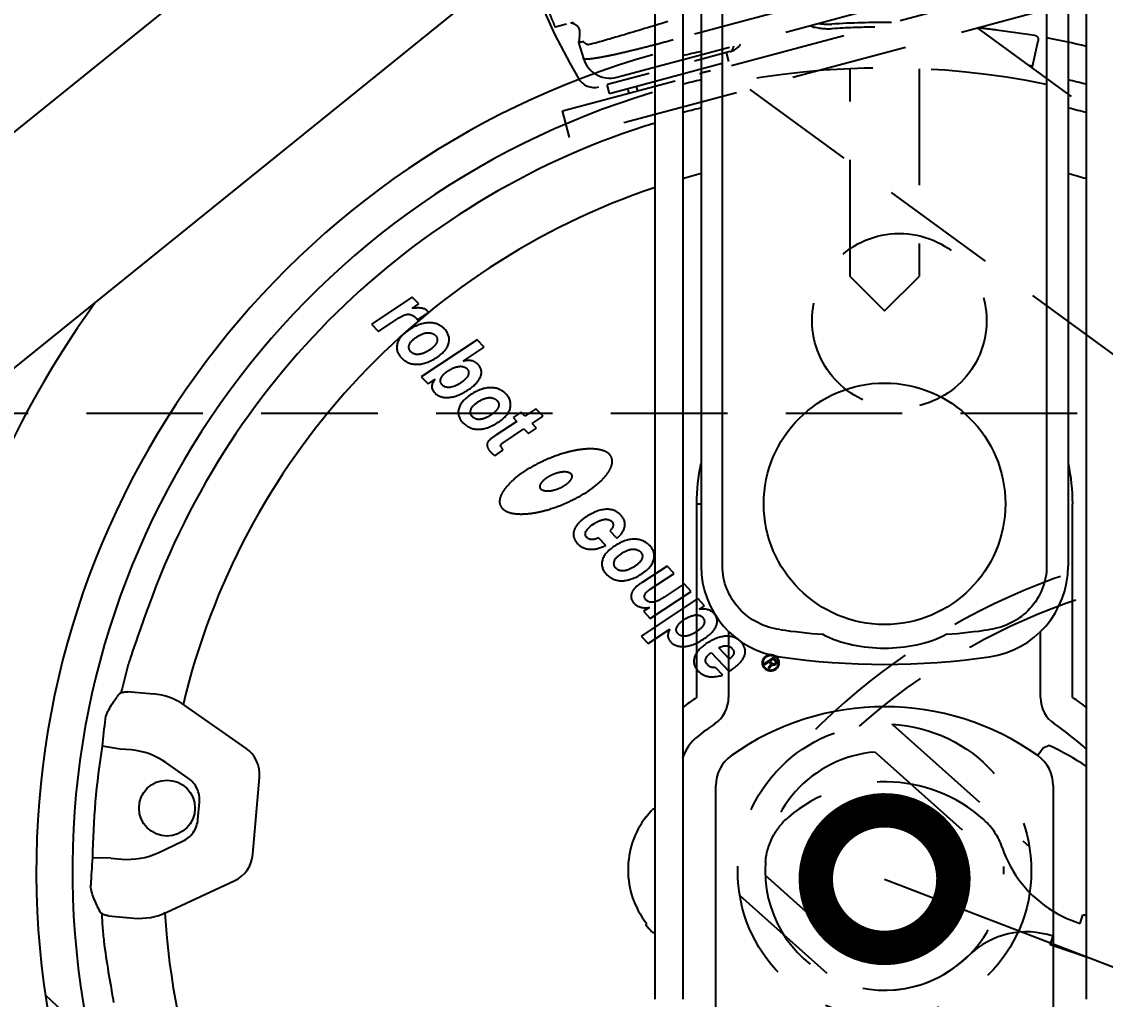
# Model space of a CAD drawing. Extents: x 230 to 4050, y 0 to 2754.
# Drawn here: x 1429.5 to 1547.6, y 2323.7 to 2430.2 of the extents above; entities that cross this region are included whole.
import ezdxf

# ---------------------------------------------------------------- set-up
doc = ezdxf.new("R2010")
doc.units = 0
doc.header["$LTSCALE"] = 2
doc.linetypes.add('HIDDEN', pattern=[9.525, 6.35, -3.175])
doc.linetypes.add('PHANTOM', pattern=[63.5, 31.75, -6.35, 6.35, -6.35, 6.35, -6.35])
doc.layers.get('0').update_dxf_attribs({"linetype": 'CONTINUOUS'})
doc.layers.get('DEFPOINTS').update_dxf_attribs({"linetype": 'CONTINUOUS'})
for name, color, linetype in [('DANMEN', 7, 'CONTINUOUS'), ('KIKI-2D2', 7, 'CONTINUOUS'), ('SUNPOU', 7, 'CONTINUOUS')]:
    doc.layers.add(name, color=color, linetype=linetype)
doc.styles.get("Standard").update_dxf_attribs({"font": 'romans.shx', "bigfont": 'extfont.shx'})
doc.dimstyles.get("Standard").update_dxf_attribs({"dimscale": 10, "dimtxt": 2, "dimasz": 3, "dimexe": 1, "dimexo": 1, "dimgap": 0.6, "dimtad": 3, "dimdec": 0, "dimzin": 0, "dimdsep": 46, "dimtxsty": 'STANDARD', "dimblk1": 'OPEN', "dimblk2": 'OPEN', "dimsah": 1, "dimcen": 1.5, "dimadec": 0, "dimazin": 0, "dimtfac": 1, "dimtdec": 0, "dimtmove": 0, "dimatfit": 0, "dimldrblk": 'DOTSMALL', "dimfxl": 1, "dimtvp": 1, "dimtolj": 1, "dimtzin": 0, "dimarcsym": 0})

# ---------------------------------------------------------------- blocks, each defined once
blk = doc.blocks.new('_DotSmall')
at = {"color": 0, "linetype": 'ByBlock', "const_width": 0.5}
blk.add_lwpolyline([(-0.0625, 0, 1), (0.0625, 0, 1)], format="xyb", close=True, dxfattribs=at)
blk = doc.blocks.new('_OPEN')
at = {"color": 0, "linetype": 'ByBlock'}
for p, q in [((-1, 0.1667), (0, 0)), ((0, 0), (-1, -0.1667)), ((0, 0), (-1, 0))]:
    blk.add_line(p, q, dxfattribs=at)
blk = doc.blocks.new('*D10')
at = {"layer": 'DEFPOINTS', "color": 0}
for p in [(1761.29, 2655.88), (1391.45, 2343.14), (1761.29, 2335.74)]:
    blk.add_point(p, dxfattribs=at)
at = {"layer": 'SUNPOU', "color": 0, "linetype": 'ByBlock', "lineweight": -2}
for p, q in [((1391.45, 2353.14), (1391.45, 2665.88)), ((1761.29, 2345.74), (1761.29, 2665.88)), ((1421.45, 2655.88), (1731.29, 2655.88))]:
    blk.add_line(p, q, dxfattribs=at)
at = {"layer": 'SUNPOU', "color": 0, "lineweight": -2, "xscale": 30, "yscale": 30, "zscale": 30, "rotation": 180}
blk.add_blockref('_OPEN', (1391.45, 2655.88), dxfattribs=at)
at = {"layer": 'SUNPOU', "color": 0, "lineweight": -2, "xscale": 30, "yscale": 30, "zscale": 30}
blk.add_blockref('_OPEN', (1761.29, 2655.88), dxfattribs=at)
at = {"layer": 'SUNPOU', "color": 0, "insert": (1576.37, 2671.88), "char_height": 20, "attachment_point": 5}
blk.add_mtext('\\A1;370', dxfattribs=at)
blk = doc.blocks.new('*D11')
at = {"layer": 'DEFPOINTS', "color": 0}
for p in [(1732.05, 2611.15), (1251.53, 2164.88), (1410.18, 2164.88)]:
    blk.add_point(p, dxfattribs=at)
at = {"layer": 'SUNPOU', "color": 0, "linetype": 'ByBlock', "lineweight": -2}
for p, q in [((1722.05, 2611.15), (1241.53, 2611.15)), ((1251.53, 2581.15), (1251.53, 2194.88)), ((1400.18, 2164.88), (1241.53, 2164.88))]:
    blk.add_line(p, q, dxfattribs=at)
at = {"layer": 'SUNPOU', "color": 0, "lineweight": -2, "xscale": 30, "yscale": 30, "zscale": 30}
for p, rotation in [((1251.53, 2611.15), 90), ((1251.53, 2164.88), 270)]:
    blk.add_blockref('_OPEN', p, dxfattribs=dict(at, rotation=rotation))
at = {"layer": 'SUNPOU', "color": 0, "insert": (1235.53, 2388.02), "char_height": 20, "attachment_point": 5, "rotation": 90}
blk.add_mtext('\\A1;450', dxfattribs=at)
blk = doc.blocks.new('*D17')
at = {"layer": 'DEFPOINTS', "color": 0}
for p in [(1810.96, 2705.88), (1810.96, 2465.2), (1391.45, 2343.14)]:
    blk.add_point(p, dxfattribs=at)
at = {"layer": 'SUNPOU', "color": 0, "linetype": 'ByBlock', "lineweight": -2}
for p, q in [((1391.45, 2353.14), (1391.45, 2715.88)), ((1810.96, 2475.2), (1810.96, 2715.88)), ((1421.45, 2705.88), (1780.96, 2705.88))]:
    blk.add_line(p, q, dxfattribs=at)
at = {"layer": 'SUNPOU', "color": 0, "lineweight": -2, "xscale": 30, "yscale": 30, "zscale": 30, "rotation": 180}
blk.add_blockref('_OPEN', (1391.45, 2705.88), dxfattribs=at)
at = {"layer": 'SUNPOU', "color": 0, "lineweight": -2, "xscale": 30, "yscale": 30, "zscale": 30}
blk.add_blockref('_OPEN', (1810.96, 2705.88), dxfattribs=at)
at = {"layer": 'SUNPOU', "color": 0, "insert": (1601.21, 2721.88), "char_height": 20, "attachment_point": 5}
blk.add_mtext('\\A1;420', dxfattribs=at)
blk = doc.blocks.new('*D19')
at = {"layer": 'DEFPOINTS', "color": 0}
for p in [(1498.58, 2494.88), (1301.53, 2164.88), (1410.18, 2164.88)]:
    blk.add_point(p, dxfattribs=at)
at = {"layer": 'SUNPOU', "color": 0, "linetype": 'ByBlock', "lineweight": -2}
for p, q in [((1488.58, 2494.88), (1291.53, 2494.88)), ((1301.53, 2464.88), (1301.53, 2194.88)), ((1400.18, 2164.88), (1291.53, 2164.88))]:
    blk.add_line(p, q, dxfattribs=at)
at = {"layer": 'SUNPOU', "color": 0, "lineweight": -2, "xscale": 30, "yscale": 30, "zscale": 30}
for p, rotation in [((1301.53, 2494.88), 90), ((1301.53, 2164.88), 270)]:
    blk.add_blockref('_OPEN', p, dxfattribs=dict(at, rotation=rotation))
at = {"layer": 'SUNPOU', "color": 0, "insert": (1285.53, 2329.88), "char_height": 20, "attachment_point": 5, "rotation": 90}
blk.add_mtext('\\A1;330', dxfattribs=at)
blk = doc.blocks.new('A$C28ef329a')
at = {"layer": 'DANMEN', "color": 4, "linetype": 'HIDDEN'}
blk.add_lwpolyline([(-4484.86, 2263.28), (-4223.93, 2263.28, 0.414214), (-4220.93, 2266.28), (-4220.93, 2294.53)], format="xyb", dxfattribs=at)

msp = doc.modelspace()

# ---------------------------------------------------------------- linework, layer by layer
at = {"layer": 'DANMEN', "color": 4, "linetype": 'HIDDEN'}
for p, q in [((1488.48, 2420.47), (1653.88, 2464.79)), ((1654.65, 2461.89), (1489.26, 2417.57)), ((1607.15, 2456.76), (1500.53, 2428.19)), ((1494.41, 2424.13), (1607.75, 2454.5)), ((1507.33, 2434.84), (1487.68, 2429.58)), ((1533.65, 2429.5), (1607.06, 2376.03)), ((1539.7, 2425.32), (1540.32, 2428.11)), ((1490.24, 2427.92), (1490.76, 2426.18)), ((1506.74, 2426.92), (1502.86, 2425.88)), ((1506.6, 2425.85), (1506.35, 2426.81)), ((1493.61, 2422.36), (1506.6, 2425.85)), ((1497.92, 2424.55), (1493.37, 2423.34)), ((1540.29, 2424.69), (1540.24, 2424.7)), ((1493.61, 2422.36), (1493.35, 2423.33)), ((1495.58, 2422.89), (1495.71, 2422.41)), ((1496.51, 2423.14), (1496.64, 2422.66)), ((1508.89, 2422.79), (1595.28, 2359.86)), ((1489.26, 2417.57), (1488.48, 2420.47))]:
    msp.add_line(p, q, dxfattribs=at)
at = {"layer": 'DANMEN', "color": 1, "linetype": 'HIDDEN'}
for p, q in [((1519.83, 2402.42), (1519.83, 2425.06)), ((1527.33, 2425.06), (1527.33, 2402.42)), ((1519.83, 2402.42), (1519.87, 2402.46)), ((1519.83, 2402.42), (1523.58, 2398.67)), ((1523.58, 2398.67), (1527.33, 2402.42)), ((1527.29, 2402.46), (1527.33, 2402.42)), ((1472.1, 2400.18), (1467.65, 2397.24)), ((1472.82, 2399.43), (1472.1, 2400.18)), ((1472.08, 2398.94), (1472.82, 2399.43)), ((1472.26, 2398.96), (1472.08, 2398.94)), ((1472.67, 2397.69), (1473.89, 2398.5)), ((1468.41, 2396.43), (1470.66, 2397.92)), ((1467.65, 2397.24), (1468.41, 2396.43)), ((1479.19, 2395.53), (1473.09, 2391.5)), ((1479.96, 2394.72), (1479.19, 2395.53)), ((1477.64, 2393.19), (1479.96, 2394.72)), ((1473.09, 2391.5), (1473.83, 2390.72)), ((1473.83, 2390.72), (1474.6, 2391.23)), ((1485.59, 2388), (1484.39, 2387.21)), ((1486.36, 2387.19), (1485.59, 2388)), ((1483.99, 2387.63), (1483.11, 2387.04)), ((1483.11, 2387.04), (1483.51, 2386.62)), ((1484.39, 2387.21), (1483.99, 2387.63)), ((1485.16, 2386.39), (1486.36, 2387.19)), ((1483.51, 2386.62), (1481.23, 2385.12)), ((1482.01, 2384.31), (1484.28, 2385.81)), ((1484.28, 2385.81), (1484.76, 2385.3)), ((1484.76, 2385.3), (1485.64, 2385.89)), ((1485.64, 2385.89), (1485.16, 2386.39)), ((1481.1, 2382.89), (1481.99, 2383.48)), ((1493.19, 2373.12), (1492.42, 2373.93)), ((1493.64, 2374.71), (1494.41, 2373.9)), ((1499.87, 2370.87), (1497.16, 2369.08)), ((1500.64, 2370.06), (1499.87, 2370.87)), ((1498.03, 2368.33), (1500.64, 2370.06)), ((1498.05, 2365.16), (1502.5, 2368.1)), ((1501.73, 2368.91), (1499.57, 2367.49)), ((1502.5, 2368.1), (1501.73, 2368.91)), ((1503.24, 2367.32), (1497.06, 2363.23)), ((1503.97, 2366.54), (1503.24, 2367.32)), ((1497.96, 2366.36), (1497.31, 2365.94)), ((1497.31, 2365.94), (1498.05, 2365.16)), ((1503.37, 2366.14), (1503.97, 2366.54)), ((1497.06, 2363.23), (1497.83, 2362.42)), ((1497.83, 2362.42), (1500.18, 2363.97)), ((1506.67, 2360.73), (1505.5, 2361.97)), ((1504.68, 2361.44), (1506.63, 2359.38)), ((1511.47, 2360.87), (1510.46, 2360.2)), ((1511.12, 2360.5), (1511.45, 2360.71)), ((1511.45, 2360.71), (1511.71, 2360.44)), ((1511.81, 2360.52), (1511.47, 2360.87)), ((1505.95, 2358.98), (1505.18, 2359.79)), ((1510.46, 2360.2), (1510.54, 2360.11)), ((1510.54, 2360.11), (1511, 2360.41)), ((1511.23, 2360.17), (1510.88, 2359.75)), ((1510.88, 2359.75), (1510.98, 2359.65)), ((1510.98, 2359.65), (1511.35, 2360.11)), ((1511, 2360.41), (1511.23, 2360.17)), ((1511.39, 2360.22), (1511.12, 2360.5)), ((1511.35, 2360.11), (1511.45, 2360.08)), ((1511.45, 2360.19), (1511.39, 2360.22)), ((1511.52, 2360.19), (1511.45, 2360.19)), ((1511.45, 2360.08), (1511.58, 2360.09)), ((1511.6, 2360.22), (1511.52, 2360.19)), ((1511.58, 2360.09), (1511.66, 2360.12)), ((1511.66, 2360.27), (1511.6, 2360.22)), ((1511.71, 2360.32), (1511.66, 2360.27)), ((1511.66, 2360.12), (1511.75, 2360.18)), ((1511.71, 2360.44), (1511.73, 2360.38)), ((1511.73, 2360.38), (1511.71, 2360.32)), ((1511.75, 2360.18), (1511.8, 2360.24)), ((1511.8, 2360.24), (1511.84, 2360.34)), ((1511.85, 2360.44), (1511.81, 2360.52)), ((1511.84, 2360.34), (1511.85, 2360.44)), ((1524.45, 2353.61), (1539.35, 2340.31)), ((1522.57, 2350.6), (1536.56, 2338.1)), ((1510.58, 2337.17), (1524.58, 2324.67)), ((1507.8, 2334.96), (1522.7, 2321.66)), ((1541.64, 2329.59), (1541.96, 2330.52)), ((1541.96, 2329.48), (1541.64, 2329.59))]:
    msp.add_line(p, q, dxfattribs=at)
at = {"layer": 'DANMEN', "color": 4, "linetype": 'HIDDEN'}
for points in [[(1486.18, 2431.98), (1487.62, 2428.84), (1489.27, 2425.66), (1490.21, 2424.01)], [(1506.74, 2426.92), (1506.91, 2426.97), (1507.17, 2427.09), (1507.41, 2427.24), (1507.62, 2427.42), (1507.8, 2427.61), (1507.89, 2427.74)]]:
    msp.add_lwpolyline(points, dxfattribs=at)
at = {"layer": 'DANMEN', "color": 1, "linetype": 'HIDDEN'}
for centre, radius in [((1525.19, 2397.61), 9.5), ((1511.17, 2360.32), 0.9), ((1511.17, 2360.32), 0.82), ((1523.57, 2337.64), 16)]:
    msp.add_circle(centre, radius, dxfattribs=at)
at = {"layer": 'DANMEN', "color": 4, "linetype": 'PHANTOM'}
msp.add_arc((1523.58, 2452.65), 284.38, 270, 15, dxfattribs=at)
at = {"layer": 'DANMEN', "color": 4, "linetype": 'HIDDEN'}
for centre, radius, start, end in [((1489.19, 2432.05), 2, 275.818, 284.9772), ((1517.45, 2435.94), 6.03, 259.7011, 273.5398), ((1523.58, 2337.65), 92.45, 89.544, 93.5703), ((1523.58, 2337.65), 91.95, 90.6564, 93.5703), ((1493.64, 2427.03), 3, 196.5, 284.9996), ((1523.58, 2337.65), 89.21, 102.2821, 102.9389), ((1506.67, 2425.26), 3.14, 192.1468, 193.494), ((1529.68, 2375.98), 50.35, 78.5204, 78.947), ((1491.93, 2425.02), 2, 210.2782, 285)]:
    msp.add_arc(centre, radius, start, end, dxfattribs=at)
at = {"layer": 'DANMEN', "color": 1, "linetype": 'HIDDEN'}
for centre, radius, start, end in [((1523.57, 2337.64), 87.5, 78.3522, 101.6432), ((1566.71, 2301.7), 72.14, 48.8658, 139.7656), ((1566.71, 2301.7), 69.14, 45.6753, 131.6036), ((1523.57, 2337.64), 13, 94.4317, 182.0578), ((1523.59, 2331.12), 16.23, 48.0604, 130.4107), ((1517.65, 2338.1), 7.06, 130.4913, 150.5172), ((1548.71, 2344.35), 13, 198.5975, 238.6998), ((1523.57, 2337.64), 13, 175.5249, 314.7149), ((1523.57, 2337.64), 13, 274.4317, 2.0578), ((1539.05, 2322), 9, 71.1525, 134.7151), ((1480.44, 2373.57), 72.13, 228.86, 319.7679), ((1480.44, 2373.57), 69.13, 225.6688, 311.6059)]:
    msp.add_arc(centre, radius, start, end, dxfattribs=at)
at = {"layer": 'DANMEN', "color": 4, "linetype": 'HIDDEN'}
for points, knots in [([(1487.06, 2431.15), (1487.05, 2431.15), (1487.07, 2431.09), (1487.08, 2431.03), (1487.13, 2430.89), (1487.2, 2430.72), (1487.29, 2430.49), (1487.45, 2430.11), (1487.58, 2429.8), (1487.68, 2429.58)], [0, 0, 0, 0, 0.017261, 0.066371, 0.147389, 0.259537, 0.401917, 0.573527, 1, 1, 1, 1]), ([(1489.4, 2430.04), (1489.47, 2430.06), (1489.68, 2430.01), (1490.15, 2429.71), (1490.49, 2429.36), (1490.24, 2427.92)], [0, 0, 0, 0, 0.138755, 0.345214, 1, 1, 1, 1]), ([(1499.95, 2430.19), (1498.27, 2429.68), (1495.42, 2428.82), (1492.57, 2427.99), (1491.4, 2427.69)], [0, 0, 0, 0, 0.590779, 1, 1, 1, 1]), ([(1533.88, 2429.53), (1534.51, 2429.46), (1536.55, 2429.22), (1538.57, 2428.92), (1539.97, 2428.7)], [0, 0, 0, 0, 0.309071, 1, 1, 1, 1]), ([(1490.77, 2428), (1490.7, 2427.98), (1490.57, 2427.96), (1490.4, 2427.93), (1490.31, 2427.92), (1490.25, 2427.91), (1490.24, 2427.92)], [0, 0, 0, 0, 0.430718, 0.741141, 0.929752, 1, 1, 1, 1]), ([(1500.53, 2428.19), (1499.9, 2428.02), (1498.67, 2427.69), (1496.88, 2427.23), (1495.22, 2426.83), (1493.77, 2426.5), (1492.57, 2426.27), (1491.67, 2426.13), (1491.11, 2426.08), (1490.85, 2426.11), (1490.77, 2426.15), (1490.76, 2426.18)], [0, 0, 0, 0, 0.194819, 0.381881, 0.553864, 0.704168, 0.827226, 0.918738, 0.975951, 0.991601, 1, 1, 1, 1]), ([(1491.4, 2427.69), (1491.3, 2427.66), (1491.03, 2427.71), (1490.86, 2427.89), (1490.77, 2428)], [0, 0, 0, 0, 0.423578, 1, 1, 1, 1]), ([(1539.97, 2428.7), (1540.09, 2428.68), (1540.31, 2428.51), (1540.34, 2428.24), (1540.32, 2428.11)], [0, 0, 0, 0, 0.480143, 1, 1, 1, 1]), ([(1506.74, 2426.92), (1506.79, 2426.93), (1506.91, 2427), (1507.06, 2427.22), (1507.12, 2427.42), (1507.15, 2427.53)], [0, 0, 0, 0, 0.190381, 0.536143, 1, 1, 1, 1]), ([(1503.6, 2424.6), (1503.6, 2424.59), (1503.6, 2424.56), (1503.6, 2424.53), (1503.6, 2424.52)], [0, 0, 0, 0, 0.500439, 1, 1, 1, 1])]:
    msp.add_open_spline(points, degree=3, knots=knots, dxfattribs=at)
for points in [[(1515.44, 2429.73), (1516.21, 2429.48), (1517.04, 2429.38), (1517.85, 2429.43)], [(1503.6, 2424.6), (1503.54, 2424.56), (1503.49, 2424.52), (1503.43, 2424.48)], [(1539.63, 2425.15), (1539.66, 2425.2), (1539.69, 2425.26), (1539.7, 2425.32)]]:
    msp.add_open_spline(points, degree=3, dxfattribs=at)
at = {"layer": 'DANMEN', "color": 1, "linetype": 'HIDDEN'}
for points in [[(1473.76, 2398.65), (1473.47, 2398.96), (1472.97, 2399.05), (1472.26, 2398.96)], [(1473.89, 2398.5), (1473.84, 2398.57), (1473.8, 2398.62), (1473.76, 2398.65)], [(1470.66, 2397.92), (1471.02, 2398.15), (1471.32, 2398.28), (1471.58, 2398.3)], [(1471.58, 2398.3), (1471.92, 2398.32), (1472.22, 2398.2), (1472.48, 2397.92)], [(1473.94, 2397.38), (1473.26, 2397.37), (1472.55, 2397.12), (1471.8, 2396.63)], [(1472.48, 2397.92), (1472.54, 2397.86), (1472.6, 2397.78), (1472.67, 2397.69)], [(1475.64, 2396.68), (1475.19, 2397.15), (1474.63, 2397.38), (1473.94, 2397.38)], [(1471.8, 2396.63), (1471.06, 2396.14), (1470.62, 2395.63), (1470.47, 2395.08)], [(1472.6, 2395.84), (1473.05, 2396.14), (1473.45, 2396.29), (1473.81, 2396.29)], [(1473.81, 2396.29), (1474.17, 2396.29), (1474.45, 2396.19), (1474.64, 2395.98)], [(1476.09, 2395.18), (1476.21, 2395.73), (1476.06, 2396.23), (1475.64, 2396.68)], [(1470.47, 2395.08), (1470.32, 2394.54), (1470.48, 2394.04), (1470.92, 2393.56)], [(1471.95, 2394.22), (1471.75, 2394.43), (1471.69, 2394.68), (1471.78, 2394.96)], [(1471.78, 2394.96), (1471.88, 2395.25), (1472.15, 2395.54), (1472.6, 2395.84)], [(1474.77, 2395.23), (1474.65, 2394.95), (1474.38, 2394.67), (1473.97, 2394.39)], [(1474.64, 2395.98), (1474.85, 2395.77), (1474.89, 2395.51), (1474.77, 2395.23)], [(1474.77, 2393.6), (1475.53, 2394.1), (1475.96, 2394.62), (1476.09, 2395.18)], [(1472.81, 2393.93), (1472.45, 2393.89), (1472.17, 2393.99), (1471.95, 2394.22)], [(1473.97, 2394.39), (1473.55, 2394.12), (1473.17, 2393.96), (1472.81, 2393.93)], [(1470.92, 2393.56), (1471.39, 2393.07), (1471.96, 2392.83), (1472.65, 2392.85)], [(1472.65, 2392.85), (1473.33, 2392.86), (1474.03, 2393.11), (1474.77, 2393.6)], [(1476.08, 2392.17), (1476.56, 2392.49), (1477.01, 2392.64), (1477.42, 2392.63)], [(1477.42, 2392.63), (1477.7, 2392.62), (1477.91, 2392.53), (1478.07, 2392.36)], [(1478.66, 2393.21), (1478.41, 2393.29), (1478.07, 2393.28), (1477.64, 2393.19)], [(1479.29, 2392.82), (1479.12, 2393), (1478.91, 2393.13), (1478.66, 2393.21)], [(1479.53, 2391.48), (1479.75, 2391.98), (1479.66, 2392.43), (1479.29, 2392.82)], [(1475.18, 2391.03), (1475.18, 2391.39), (1475.47, 2391.77), (1476.08, 2392.17)], [(1478.19, 2391.66), (1478.08, 2391.39), (1477.81, 2391.12), (1477.38, 2390.83)], [(1478.07, 2392.36), (1478.26, 2392.16), (1478.3, 2391.93), (1478.19, 2391.66)], [(1478.2, 2390.06), (1478.88, 2390.5), (1479.32, 2390.98), (1479.53, 2391.48)], [(1474.6, 2391.23), (1474.13, 2390.69), (1474.11, 2390.2), (1474.55, 2389.74)], [(1475.37, 2390.62), (1475.24, 2390.75), (1475.18, 2390.88), (1475.18, 2391.03)], [(1477.38, 2390.83), (1476.47, 2390.23), (1475.8, 2390.16), (1475.37, 2390.62)], [(1480.65, 2390.3), (1479.96, 2390.3), (1479.25, 2390.05), (1478.5, 2389.56)], [(1482.34, 2389.6), (1481.89, 2390.07), (1481.33, 2390.31), (1480.65, 2390.3)], [(1474.55, 2389.74), (1474.91, 2389.35), (1475.42, 2389.19), (1476.09, 2389.24)], [(1476.09, 2389.24), (1476.75, 2389.29), (1477.46, 2389.57), (1478.2, 2390.06)], [(1478.5, 2389.56), (1477.76, 2389.07), (1477.32, 2388.55), (1477.17, 2388.01)], [(1479.3, 2388.77), (1479.75, 2389.06), (1480.15, 2389.21), (1480.52, 2389.22)], [(1480.52, 2389.22), (1480.87, 2389.22), (1481.15, 2389.12), (1481.34, 2388.91)], [(1482.79, 2388.1), (1482.91, 2388.66), (1482.76, 2389.15), (1482.34, 2389.6)], [(1477.17, 2388.01), (1477.03, 2387.47), (1477.18, 2386.96), (1477.62, 2386.49)], [(1478.65, 2387.15), (1478.45, 2387.36), (1478.39, 2387.6), (1478.49, 2387.89)], [(1478.49, 2387.89), (1478.58, 2388.18), (1478.85, 2388.47), (1479.3, 2388.77)], [(1481.47, 2388.16), (1481.35, 2387.87), (1481.09, 2387.59), (1480.67, 2387.32)], [(1481.34, 2388.91), (1481.55, 2388.69), (1481.6, 2388.44), (1481.47, 2388.16)], [(1481.47, 2386.53), (1482.23, 2387.03), (1482.67, 2387.55), (1482.79, 2388.1)], [(1479.51, 2386.85), (1479.15, 2386.82), (1478.87, 2386.92), (1478.65, 2387.15)], [(1480.67, 2387.32), (1480.25, 2387.04), (1479.87, 2386.89), (1479.51, 2386.85)], [(1477.62, 2386.49), (1478.09, 2386), (1478.66, 2385.76), (1479.35, 2385.77)], [(1479.35, 2385.77), (1480.03, 2385.79), (1480.74, 2386.04), (1481.47, 2386.53)], [(1480.37, 2384.43), (1480.26, 2384.27), (1480.22, 2384.1), (1480.28, 2383.9)], [(1481.23, 2385.12), (1480.78, 2384.82), (1480.49, 2384.59), (1480.37, 2384.43)], [(1481.75, 2384.07), (1481.77, 2384.13), (1481.85, 2384.21), (1482.01, 2384.31)], [(1480.28, 2383.9), (1480.34, 2383.7), (1480.45, 2383.51), (1480.62, 2383.33)], [(1480.62, 2383.33), (1480.73, 2383.21), (1480.89, 2383.07), (1481.1, 2382.89)], [(1481.87, 2383.75), (1481.76, 2383.9), (1481.72, 2384.01), (1481.75, 2384.07)], [(1481.99, 2383.48), (1481.95, 2383.61), (1481.91, 2383.7), (1481.87, 2383.75)], [(1491.05, 2376.23), (1490.63, 2375.95), (1490.29, 2375.64), (1490.03, 2375.29)], [(1493.22, 2377.05), (1492.56, 2377.02), (1491.84, 2376.75), (1491.05, 2376.23)], [(1494.83, 2376.42), (1494.41, 2376.86), (1493.87, 2377.07), (1493.22, 2377.05)], [(1495.26, 2375.15), (1495.35, 2375.59), (1495.21, 2376.01), (1494.83, 2376.42)], [(1490.03, 2375.29), (1489.77, 2374.94), (1489.65, 2374.59), (1489.67, 2374.26)], [(1491.14, 2373.97), (1490.75, 2374.38), (1491, 2374.87), (1491.88, 2375.46)], [(1491.88, 2375.46), (1492.3, 2375.73), (1492.68, 2375.9), (1493.03, 2375.95)], [(1493.03, 2375.95), (1493.38, 2375.99), (1493.65, 2375.92), (1493.84, 2375.72)], [(1493.84, 2375.72), (1494.11, 2375.44), (1494.04, 2375.1), (1493.64, 2374.71)], [(1494.41, 2373.9), (1494.88, 2374.29), (1495.17, 2374.71), (1495.26, 2375.15)], [(1489.67, 2374.26), (1489.69, 2373.92), (1489.84, 2373.6), (1490.1, 2373.32)], [(1492.42, 2373.93), (1491.82, 2373.68), (1491.4, 2373.7), (1491.14, 2373.97)], [(1496.29, 2373.79), (1495.61, 2373.79), (1494.89, 2373.54), (1494.15, 2373.05)], [(1497.99, 2373.09), (1497.54, 2373.56), (1496.98, 2373.79), (1496.29, 2373.79)], [(1490.1, 2373.32), (1490.47, 2372.93), (1490.93, 2372.72), (1491.47, 2372.7)], [(1491.47, 2372.7), (1492.02, 2372.67), (1492.59, 2372.81), (1493.19, 2373.12)], [(1494.15, 2373.05), (1493.41, 2372.56), (1492.96, 2372.04), (1492.82, 2371.5)], [(1494.95, 2372.26), (1495.4, 2372.55), (1495.8, 2372.7), (1496.16, 2372.71)], [(1496.16, 2372.71), (1496.51, 2372.71), (1496.79, 2372.61), (1496.99, 2372.4)], [(1498.44, 2371.59), (1498.56, 2372.14), (1498.41, 2372.64), (1497.99, 2373.09)], [(1492.82, 2371.5), (1492.67, 2370.96), (1492.82, 2370.45), (1493.27, 2369.98)], [(1494.3, 2370.63), (1494.1, 2370.84), (1494.04, 2371.09), (1494.13, 2371.38)], [(1494.13, 2371.38), (1494.22, 2371.67), (1494.49, 2371.96), (1494.95, 2372.26)], [(1497.12, 2371.64), (1497, 2371.36), (1496.73, 2371.08), (1496.32, 2370.81)], [(1496.99, 2372.4), (1497.2, 2372.18), (1497.24, 2371.93), (1497.12, 2371.64)], [(1497.12, 2370.02), (1497.87, 2370.51), (1498.31, 2371.04), (1498.44, 2371.59)], [(1495.15, 2370.34), (1494.8, 2370.31), (1494.51, 2370.41), (1494.3, 2370.63)], [(1496.32, 2370.81), (1495.9, 2370.53), (1495.51, 2370.38), (1495.15, 2370.34)], [(1493.27, 2369.98), (1493.74, 2369.48), (1494.31, 2369.24), (1494.99, 2369.26)], [(1494.99, 2369.26), (1495.68, 2369.28), (1496.38, 2369.53), (1497.12, 2370.02)], [(1497.16, 2369.08), (1496.71, 2368.78), (1496.41, 2368.54), (1496.27, 2368.36)], [(1495.99, 2367.83), (1495.89, 2367.45), (1495.99, 2367.11), (1496.29, 2366.79)], [(1496.27, 2368.36), (1496.12, 2368.17), (1496.03, 2368), (1495.99, 2367.83)], [(1497.57, 2367.19), (1497.24, 2367.53), (1497.4, 2367.91), (1498.03, 2368.33)], [(1496.29, 2366.79), (1496.68, 2366.38), (1497.23, 2366.24), (1497.96, 2366.36)], [(1498.5, 2366.95), (1498.11, 2366.86), (1497.8, 2366.94), (1497.57, 2367.19)], [(1499.57, 2367.49), (1499.11, 2367.18), (1498.76, 2367), (1498.5, 2366.95)], [(1501.75, 2365.06), (1502.05, 2365.26), (1502.38, 2365.4), (1502.73, 2365.49)], [(1502.73, 2365.49), (1503.16, 2365.6), (1503.5, 2365.53), (1503.74, 2365.28)], [(1504.97, 2365.72), (1504.6, 2366.1), (1504.07, 2366.24), (1503.37, 2366.14)], [(1505.26, 2364.42), (1505.41, 2364.92), (1505.32, 2365.35), (1504.97, 2365.72)], [(1501.07, 2363.49), (1500.83, 2363.75), (1500.81, 2364.03), (1501.03, 2364.36)], [(1501.03, 2364.36), (1501.2, 2364.62), (1501.44, 2364.85), (1501.75, 2365.06)], [(1503.89, 2364.55), (1503.78, 2364.27), (1503.51, 2363.99), (1503.07, 2363.7)], [(1503.74, 2365.28), (1503.94, 2365.06), (1503.99, 2364.82), (1503.89, 2364.55)], [(1503.85, 2362.9), (1504.64, 2363.42), (1505.11, 2363.93), (1505.26, 2364.42)], [(1500.18, 2363.97), (1499.87, 2363.44), (1499.89, 2362.99), (1500.26, 2362.6)], [(1501.93, 2363.23), (1501.57, 2363.17), (1501.28, 2363.27), (1501.07, 2363.49)], [(1503.07, 2363.7), (1502.67, 2363.44), (1502.28, 2363.28), (1501.93, 2363.23)], [(1506.27, 2363.22), (1505.6, 2363.17), (1504.9, 2362.9), (1504.15, 2362.41)], [(1507.95, 2362.57), (1507.5, 2363.05), (1506.94, 2363.26), (1506.27, 2363.22)], [(1500.26, 2362.6), (1500.61, 2362.24), (1501.1, 2362.07), (1501.75, 2362.1)], [(1501.75, 2362.1), (1502.39, 2362.13), (1503.09, 2362.39), (1503.85, 2362.9)], [(1504.15, 2362.41), (1503.47, 2361.96), (1503.04, 2361.47), (1502.87, 2360.93)], [(1505.5, 2361.97), (1506.12, 2362.28), (1506.6, 2362.25), (1506.95, 2361.89)], [(1506.95, 2361.89), (1507.29, 2361.53), (1507.2, 2361.14), (1506.67, 2360.73)], [(1508.39, 2361.67), (1508.36, 2361.99), (1508.21, 2362.29), (1507.95, 2362.57)], [(1502.87, 2360.93), (1502.69, 2360.39), (1502.82, 2359.9), (1503.25, 2359.44)], [(1504.3, 2360.08), (1503.9, 2360.5), (1504.02, 2360.96), (1504.68, 2361.44)], [(1506.63, 2359.38), (1507.38, 2359.88), (1507.87, 2360.31), (1508.1, 2360.66)], [(1508.1, 2360.66), (1508.32, 2361.01), (1508.42, 2361.35), (1508.39, 2361.67)], [(1504.62, 2359.85), (1504.51, 2359.9), (1504.4, 2359.97), (1504.3, 2360.08)], [(1505.18, 2359.79), (1504.91, 2359.79), (1504.72, 2359.81), (1504.62, 2359.85)], [(1503.25, 2359.44), (1503.53, 2359.15), (1503.87, 2358.95), (1504.26, 2358.85)], [(1504.26, 2358.85), (1504.65, 2358.75), (1505.21, 2358.79), (1505.95, 2358.98)], [(1536.39, 2340.21), (1536.01, 2341.33), (1535.31, 2342.39), (1534.43, 2343.19)], [(1510.61, 2338.65), (1510.69, 2339.67), (1511.01, 2340.69), (1511.51, 2341.57)]]:
    msp.add_open_spline(points, degree=3, dxfattribs=at)
for points, knots in [([(1493.82, 2382.71), (1493.74, 2382.89), (1493.54, 2383.12), (1493.19, 2383.34), (1492.81, 2383.48), (1492.28, 2383.6), (1491.57, 2383.65), (1490.67, 2383.6), (1489.74, 2383.45), (1488.45, 2383.13), (1487.43, 2382.77), (1486.73, 2382.47)], [0, 0, 0, 0, 0.0625, 0.125, 0.1875, 0.25, 0.375, 0.5, 0.625, 0.75, 1, 1, 1, 1]), ([(1486.73, 2382.47), (1486.03, 2382.16), (1485.07, 2381.67), (1483.96, 2380.94), (1483.21, 2380.36), (1482.56, 2379.74), (1482.11, 2379.19), (1481.83, 2378.72), (1481.68, 2378.34), (1481.6, 2377.94), (1481.63, 2377.63), (1481.71, 2377.46)], [0, 0, 0, 0, 0.25, 0.375, 0.5, 0.625, 0.75, 0.8125, 0.875, 0.9375, 1, 1, 1, 1]), ([(1488.8, 2377.7), (1489.5, 2378), (1490.46, 2378.5), (1491.57, 2379.23), (1492.31, 2379.81), (1492.97, 2380.42), (1493.42, 2380.98), (1493.69, 2381.45), (1493.85, 2381.82), (1493.93, 2382.23), (1493.89, 2382.54), (1493.82, 2382.71)], [0, 0, 0, 0, 0.25, 0.375, 0.5, 0.625, 0.75, 0.8125, 0.875, 0.9375, 1, 1, 1, 1]), ([(1486.07, 2379.35), (1486.02, 2379.45), (1486.03, 2379.62), (1486.12, 2379.84), (1486.26, 2380.04), (1486.49, 2380.29), (1486.85, 2380.58), (1487.22, 2380.77), (1487.43, 2380.86)], [0, 0, 0, 0, 0.125, 0.25, 0.375, 0.5, 0.75, 1, 1, 1, 1]), ([(1487.43, 2380.86), (1487.63, 2380.95), (1488.03, 2381.08), (1488.48, 2381.16), (1488.82, 2381.16), (1489.07, 2381.12), (1489.29, 2381.03), (1489.42, 2380.92), (1489.46, 2380.82)], [0, 0, 0, 0, 0.25, 0.5, 0.625, 0.75, 0.875, 1, 1, 1, 1]), ([(1489.46, 2380.82), (1489.51, 2380.72), (1489.5, 2380.55), (1489.41, 2380.33), (1489.27, 2380.13), (1489.04, 2379.87), (1488.67, 2379.59), (1488.31, 2379.39), (1488.1, 2379.3)], [0, 0, 0, 0, 0.125, 0.25, 0.375, 0.5, 0.75, 1, 1, 1, 1]), ([(1488.1, 2379.3), (1487.9, 2379.21), (1487.5, 2379.08), (1487.04, 2379.01), (1486.7, 2379.01), (1486.46, 2379.05), (1486.24, 2379.14), (1486.11, 2379.24), (1486.07, 2379.35)], [0, 0, 0, 0, 0.25, 0.5, 0.625, 0.75, 0.875, 1, 1, 1, 1]), ([(1481.71, 2377.46), (1481.79, 2377.28), (1481.99, 2377.05), (1482.33, 2376.83), (1482.72, 2376.68), (1483.25, 2376.56), (1483.96, 2376.52), (1484.86, 2376.57), (1485.79, 2376.72), (1487.08, 2377.04), (1488.1, 2377.39), (1488.8, 2377.7)], [0, 0, 0, 0, 0.0625, 0.125, 0.1875, 0.25, 0.375, 0.5, 0.625, 0.75, 1, 1, 1, 1])]:
    msp.add_open_spline(points, degree=3, knots=knots, dxfattribs=at)
at = {"layer": 'KIKI-2D2', "color": 2}
for p, q in [((1498.58, 2323.65), (1498.58, 2494.88)), ((1501.58, 2494.88), (1501.58, 2323.65)), ((1545.58, 2323.65), (1545.58, 2494.88)), ((1503.58, 2488.2), (1503.58, 2370.87)), ((1543.58, 2488.2), (1543.58, 2370.87)), ((1505.91, 2370.87), (1505.91, 2481.24)), ((1541.24, 2481.24), (1541.24, 2370.87)), ((1498.54, 2474.57), (1415.39, 2407.41)), ((1498.61, 2448.91), (1427.96, 2391.85)), ((1503.08, 2377.65), (1503.58, 2377.65)), ((1503.08, 2377.65), (1503.08, 2356.55)), ((1544.07, 2356.55), (1544.07, 2377.65)), ((1506.58, 2363.73), (1506.58, 2356.55)), ((1540.57, 2356.55), (1540.57, 2363.73)), ((1512.15, 2360.97), (1512.15, 2360.97)), ((1535.01, 2360.97), (1535, 2360.97)), ((1443.9, 2356.92), (1441.09, 2357.16)), ((1447.13, 2355.76), (1447.08, 2355.83)), ((1447.13, 2355.76), (1447.11, 2355.81)), ((1453.96, 2351.03), (1447.34, 2355.67)), ((1440.29, 2350.92), (1438.32, 2351.24)), ((1441.5, 2350.82), (1440.29, 2350.92)), ((1540.85, 2351.03), (1540.27, 2350.21)), ((1447.69, 2347.75), (1445.26, 2349.45)), ((1454.72, 2339.46), (1455.45, 2347.83)), ((1505.2, 2322.08), (1505.2, 2346.95)), ((1541.96, 2346.95), (1541.96, 2322.08)), ((1448.75, 2343.25), (1448.91, 2345.13)), ((1497.58, 2343.54), (1498.23, 2344.3)), ((1497.58, 2343.54), (1497.58, 2343.54)), ((1444.4, 2339.63), (1447.08, 2340.88)), ((1439.25, 2339.04), (1437.25, 2339.07)), ((1439.25, 2339.04), (1440.46, 2338.93)), ((1445.37, 2333.15), (1452.69, 2336.56)), ((1438.96, 2332.76), (1441.77, 2332.51)), ((1445.15, 2333.09), (1445.08, 2333.03)), ((1445.15, 2333.09), (1445.12, 2333.05)), ((1544.88, 2331.93), (1545.17, 2332.87)), ((1545.58, 2332.74), (1545.17, 2332.87)), ((1497.58, 2331.99), (1497.58, 2331.76)), ((1545.58, 2328.25), (1541.96, 2329.48))]:
    msp.add_line(p, q, dxfattribs=at)
for centre, radius in [((1523.58, 2377.65), 13.16), ((1445.38, 2344.49), 3.05)]:
    msp.add_circle(centre, radius, dxfattribs=at)
for centre, radius, start, end in [((1523.57, 2337.64), 92.5, 76.2388, 78.9899), ((1523.58, 2337.65), 91.5, 102.6268, 103.9136), ((1523.58, 2337.65), 92.45, 105.8574, 336.4927), ((1523.57, 2337.64), 88.5, 103.0587, 104.3916), ((1523.57, 2337.64), 88.5, 75.6037, 76.9367), ((1523.57, 2337.64), 88.5, 106.5992, 336.3693), ((1523.58, 2337.65), 85.5, 103.5705, 104.943), ((1523.58, 2337.65), 85.5, 75.0633, 76.453), ((1523.58, 2337.65), 85.24, 107.0691, 160.3008), ((1523.58, 2337.65), 78.56, 104.7411, 106.2649), ((1523.58, 2337.65), 78.56, 73.7726, 75.2643), ((1523.58, 2337.65), 78.56, 108.5629, 166.6739), ((1523.58, 2337.65), 106, 144.2254, 173.6958), ((1523.58, 2377.65), 20.5, 167.6391, 180), ((1523.58, 2377.65), 20.5, 360, 12.3607), ((1513.58, 2370.87), 10, 180, 261.7916), ((1533.58, 2370.87), 10, 278.2083, 360), ((1522.83, 2334.3), 85.66, 159.7501, 161.969), ((1523.58, 2446.23), 83.08, 262.0916, 265.3235), ((1523.57, 2446.23), 83.08, 274.6764, 277.9084), ((1523.58, 2440.15), 80, 261.7868, 278.2132), ((1523.58, 2337.65), 85.44, 166.5426, 166.8735), ((1523.58, 2326.67), 36.23, 124.4509, 127.3893), ((1503.08, 2356.55), 3.5, 304.4743, 359.9973), ((1544.07, 2356.55), 3.5, 180.0027, 235.5257), ((1523.58, 2326.67), 36.23, 52.4882, 55.5491), ((1523.58, 2326.67), 28.86, 54.6574, 125.3426), ((1523.42, 2343.17), 85.49, 172.5822, 174.5857), ((1442.42, 2353.72), 3.8, 171.9089, 172.556), ((1523.58, 2326.67), 32.73, 124.4509, 128.4718), ((1523.58, 2326.67), 32.73, 47.7279, 55.5491), ((1522.58, 2337.74), 85.34, 170.8954, 179.1046), ((1613.79, 2177.78), 187.97, 112.6109, 112.8335), ((1529.55, 2325.49), 28.46, 55.7249, 65.1213), ((1440.83, 2343.13), 7.72, 54.9819, 85.0181), ((1509.2, 2346.95), 4, 125.3427, 179.9999), ((1537.96, 2346.95), 4, 0.0001, 54.6573), ((1498.38, 2344.17), 0.2, 0.0001, 136.4981), ((1441.14, 2346.62), 7.72, 264.9819, 295.0181), ((1522.47, 2332.24), 85.49, 175.4143, 177.4178), ((1440.86, 2335.92), 3.8, 177.444, 178.0911), ((1445.08, 2337.27), 8.1, 200.229, 211.2888), ((1523.58, 2337.65), 85.44, 183.1265, 183.4574), ((1523.58, 2337.65), 78.56, 183.3261, 246.4817), ((1548.71, 2344.35), 13, 238.6998, 252.8498), ((1505.16, 2337.57), 9.55, 217.2122, 217.4466), ((1505.24, 2337.65), 9.67, 217.5235, 223.5019), ((1498.38, 2331.13), 0.2, 223.5019, 359.9999), ((1453.55, 2331.21), 15.09, 187.4104, 188.0058), ((1523.42, 2341.08), 85.66, 188.031, 190.2499)]:
    msp.add_arc(centre, radius, start, end, dxfattribs=at)
for centre, major_axis, ratio, start_param, end_param in [((1440.78, 2343), (-4.92, -13.53), 0.694747, 2.957543, 3.325643), ((1448.23, 2346.41), (6.92, 3.23), 0.654654, -0.361367, 0.361367), ((1447.86, 2342.11), (6.26, -4.38), 0.654654, -0.361367, 0.361367), ((1441.11, 2346.76), (2.5, -14.18), 0.694747, -0.18405, 0.18405)]:
    msp.add_ellipse(centre, major_axis=major_axis, ratio=ratio, start_param=start_param, end_param=end_param, dxfattribs=at)
for points, knots in [([(1512.15, 2363.94), (1511.32, 2364.06), (1509.68, 2364.57), (1507.63, 2366.13), (1506.24, 2368.31), (1505.91, 2370.02), (1505.91, 2370.87)], [0, 0, 0, 0, 0.249136, 0.498286, 0.748526, 1, 1, 1, 1]), ([(1541.24, 2370.87), (1541.24, 2370.02), (1540.91, 2368.31), (1539.53, 2366.13), (1537.48, 2364.57), (1535.84, 2364.06), (1535.01, 2363.94)], [0, 0, 0, 0, 0.251474, 0.501714, 0.750864, 1, 1, 1, 1]), ([(1443.32, 2366.38), (1443.23, 2366.13), (1442.94, 2365.32), (1442.67, 2364.51), (1442.46, 2363.95)], [0, 0, 0, 0, 0.311456, 1, 1, 1, 1]), ([(1523.58, 2361.89), (1522.41, 2361.89), (1520.08, 2362.11), (1517.82, 2362.85), (1516.8, 2363.43)], [0, 0, 0, 0, 0.500579, 1, 1, 1, 1]), ([(1530.35, 2363.43), (1529.34, 2362.85), (1527.08, 2362.11), (1524.74, 2361.89), (1523.58, 2361.89)], [0, 0, 0, 0, 0.499432, 1, 1, 1, 1]), ([(1441.38, 2360.82), (1441.37, 2360.79), (1441.32, 2360.65), (1441.28, 2360.52), (1441.25, 2360.41)], [0, 0, 0, 0, 0.212256, 1, 1, 1, 1]), ([(1441.25, 2360.41), (1441.19, 2360.22), (1440.91, 2359.27), (1440.67, 2358.31), (1440.48, 2357.53)], [0, 0, 0, 0, 0.198848, 1, 1, 1, 1]), ([(1440.25, 2357), (1440.38, 2357.06), (1440.66, 2357.16), (1440.95, 2357.18), (1441.09, 2357.16)], [0, 0, 0, 0, 0.500213, 1, 1, 1, 1]), ([(1439.34, 2355.73), (1439.41, 2355.84), (1439.68, 2356.29), (1440, 2356.71), (1440.25, 2357)], [0, 0, 0, 0, 0.255313, 1, 1, 1, 1]), ([(1438.66, 2354.25), (1438.71, 2354.53), (1438.92, 2355.04), (1439.2, 2355.5), (1439.34, 2355.73)], [0, 0, 0, 0, 0.507393, 1, 1, 1, 1]), ([(1448.91, 2345.13), (1448.93, 2345.38), (1448.91, 2345.89), (1448.68, 2346.62), (1448.27, 2347.26), (1447.89, 2347.61), (1447.69, 2347.75)], [0, 0, 0, 0, 0.250013, 0.5, 0.749987, 1, 1, 1, 1]), ([(1447.08, 2340.88), (1447.31, 2340.99), (1447.75, 2341.26), (1448.26, 2341.82), (1448.62, 2342.5), (1448.72, 2343), (1448.75, 2343.25)], [0, 0, 0, 0, 0.250013, 0.5, 0.749987, 1, 1, 1, 1]), ([(1497.58, 2343.54), (1496.95, 2342.72), (1495.96, 2340.86), (1495.45, 2337.76), (1495.96, 2334.66), (1496.95, 2332.81), (1497.58, 2331.99)], [0, 0, 0, 0, 0.250216, 0.500001, 0.749786, 1, 1, 1, 1]), ([(1437.48, 2334.47), (1437.39, 2334.72), (1437.18, 2335.23), (1437.07, 2335.77), (1437.06, 2336.04)], [0, 0, 0, 0, 0.492607, 1, 1, 1, 1]), ([(1438.96, 2332.76), (1438.81, 2332.77), (1438.53, 2332.84), (1438.27, 2332.98), (1438.16, 2333.07)], [0, 0, 0, 0, 0.499787, 1, 1, 1, 1]), ([(1438.29, 2332.5), (1438.3, 2332.28), (1438.35, 2331.49), (1438.42, 2330.7), (1438.48, 2330.12)], [0, 0, 0, 0, 0.269919, 1, 1, 1, 1]), ([(1438.48, 2330.12), (1438.49, 2330.04), (1438.52, 2329.76), (1438.55, 2329.47), (1438.58, 2329.27)], [0, 0, 0, 0, 0.290662, 1, 1, 1, 1]), ([(1439.13, 2325.84), (1439.15, 2325.69), (1439.3, 2324.85), (1439.43, 2324), (1439.55, 2323.29)], [0, 0, 0, 0, 0.166652, 1, 1, 1, 1])]:
    msp.add_open_spline(points, degree=3, knots=knots, dxfattribs=at)
msp.add_open_spline([(1503.21, 2352.3), (1502.46, 2351.7), (1501.87, 2350.85), (1501.57, 2349.95)], degree=3, dxfattribs=at)

# ---------------------------------------------------------------- block references
at = {"color": 4, "linetype": 'HIDDEN'}
msp.add_blockref('A$C28ef329a', (5883.36, 124.25), dxfattribs=at)

# ---------------------------------------------------------------- dimensions: what is measured, and where the dimension line sits
at = {"layer": 'SUNPOU'}
for base, p2, picture, middle in [((1810.96, 2705.88), (1810.96, 2465.2), '*D17', (1601.21, 2721.88)), ((1761.29, 2655.88), (1761.29, 2335.74), '*D10', (1576.37, 2671.88))]:
    dim = msp.add_linear_dim(base=base, p1=(1391.45, 2343.14), p2=p2, dimstyle='STANDARD', override={"dimarcsym": 1}, dxfattribs=at)
    dim.commit()
    dim.dimension.update_dxf_attribs({"geometry": picture, "text_midpoint": middle})
dim = msp.add_linear_dim(base=(1251.53, 2164.88), p1=(1732.05, 2611.15), p2=(1410.18, 2164.88), angle=90, text='450', dimstyle='STANDARD', override={"dimarcsym": 1}, dxfattribs=at)
dim.commit()
dim.dimension.update_dxf_attribs({"geometry": '*D11', "text_midpoint": (1235.53, 2388.02)})
dim = msp.add_linear_dim(base=(1301.53, 2164.88), p1=(1498.58, 2494.88), p2=(1410.18, 2164.88), angle=90, dimstyle='STANDARD', override={"dimarcsym": 1}, dxfattribs=at)
dim.commit()
dim.dimension.update_dxf_attribs({"geometry": '*D19', "text_midpoint": (1285.53, 2329.88)})

# ---------------------------------------------------------------- leaders
msp.add_leader([(1523.58, 2336.75), (1731.86, 2256.62), (1883.39, 2256.62)], dimstyle='STANDARD', dxfattribs=at)

doc.saveas('drawing.dxf')
